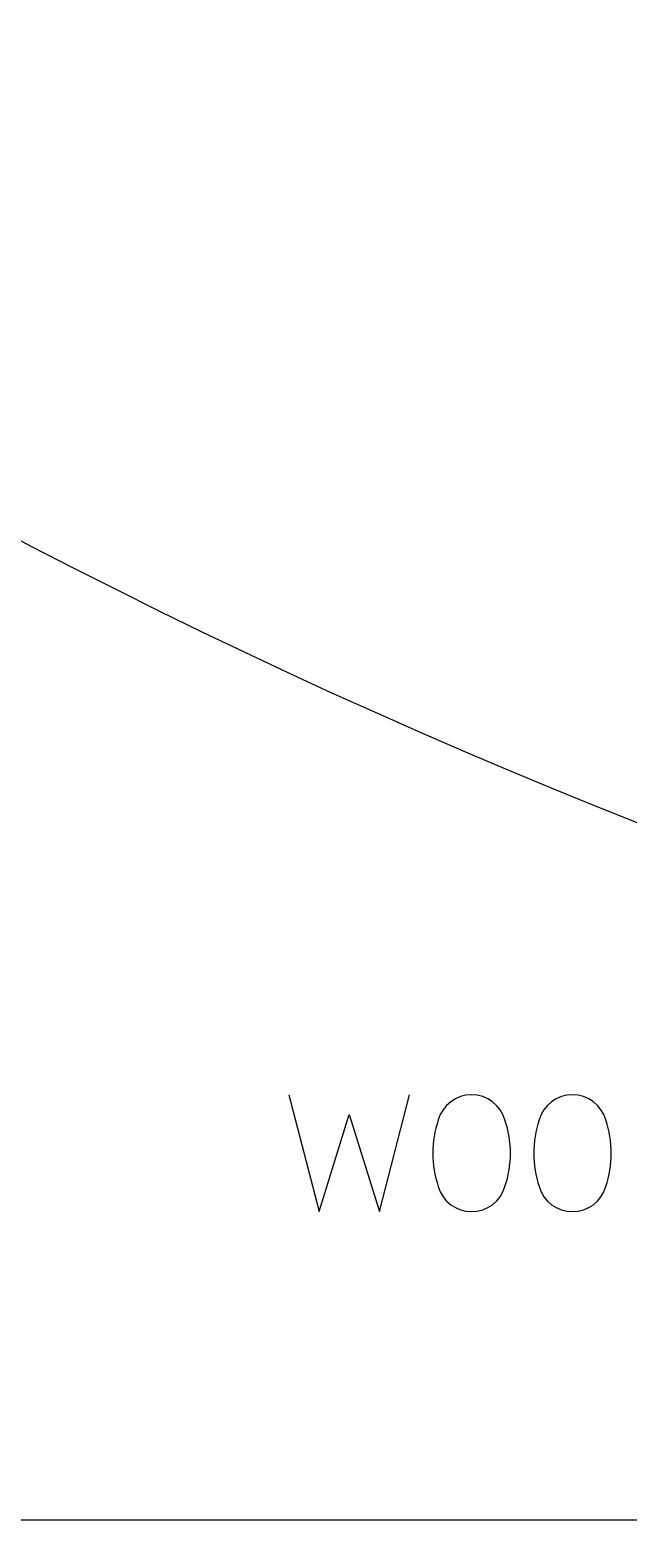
# Model space of a CAD drawing. Header units: inches. Extents: x -1316 to -504, y 751 to 1208.
# Drawn here: x -1191.7 to -1171.2, y 751.2 to 802.4 of the extents above; entities that cross this region are included whole.
import ezdxf

# ---------------------------------------------------------------- set-up
doc = ezdxf.new("R2010")
doc.units = ezdxf.units.IN
doc.header["$MEASUREMENT"] = 0
doc.linetypes.add('Continuous2', pattern=[0])
doc.layers.add('68351 TABLE', color=1, linetype='Continuous')
doc.layers.add('STOCK OUTLINE', color=1, linetype='Continuous')

msp = doc.modelspace()

# ---------------------------------------------------------------- linework, layer by layer
at = {"layer": '68351 TABLE', "color": 3, "linetype": 'Continuous2', "lineweight": -3, "true_color": 0x00ff00}
for p, q in [((-1182.846, 765.818), (-1181.81, 761.818)), ((-1179.739, 761.818), (-1178.703, 765.818)), ((-1181.81, 761.818), (-1180.774, 765.153)), ((-1180.774, 765.153), (-1179.739, 761.818))]:
    msp.add_line(p, q, dxfattribs=at)
at = {"layer": '68351 TABLE', "color": 1, "linetype": 'Continuous2', "lineweight": -3, "true_color": 0xff0000}
msp.add_arc((-1090.121, 979.815), 220, 215.01308, 324.98692, dxfattribs=at)
at = {"layer": '68351 TABLE', "color": 3, "linetype": 'Continuous2', "lineweight": -3, "true_color": 0x00ff00}
for centre, radius, start, end in [((-1176.571, 764.635), 1.19, 15.902, 164.098), ((-1173.106, 764.635), 1.19, 15.902, 164.098), ((-1174.339, 763.818), 3.564, 161.2941, 198.7059), ((-1178.802, 763.818), 3.564, 341.2941, 18.7059), ((-1170.875, 763.818), 3.564, 161.2941, 198.7059), ((-1175.337, 763.818), 3.564, 341.2941, 18.7059), ((-1176.571, 763.001), 1.19, 195.902, 344.098), ((-1173.106, 763.001), 1.19, 195.902, 344.098)]:
    msp.add_arc(centre, radius, start, end, dxfattribs=at)
at = {"layer": 'STOCK OUTLINE', "color": 2, "linetype": 'Continuous2', "lineweight": -3, "true_color": 0xffff00}
msp.add_line((-503.671, 751.215), (-1316.471, 751.215), dxfattribs=at)

doc.saveas('drawing.dxf')
